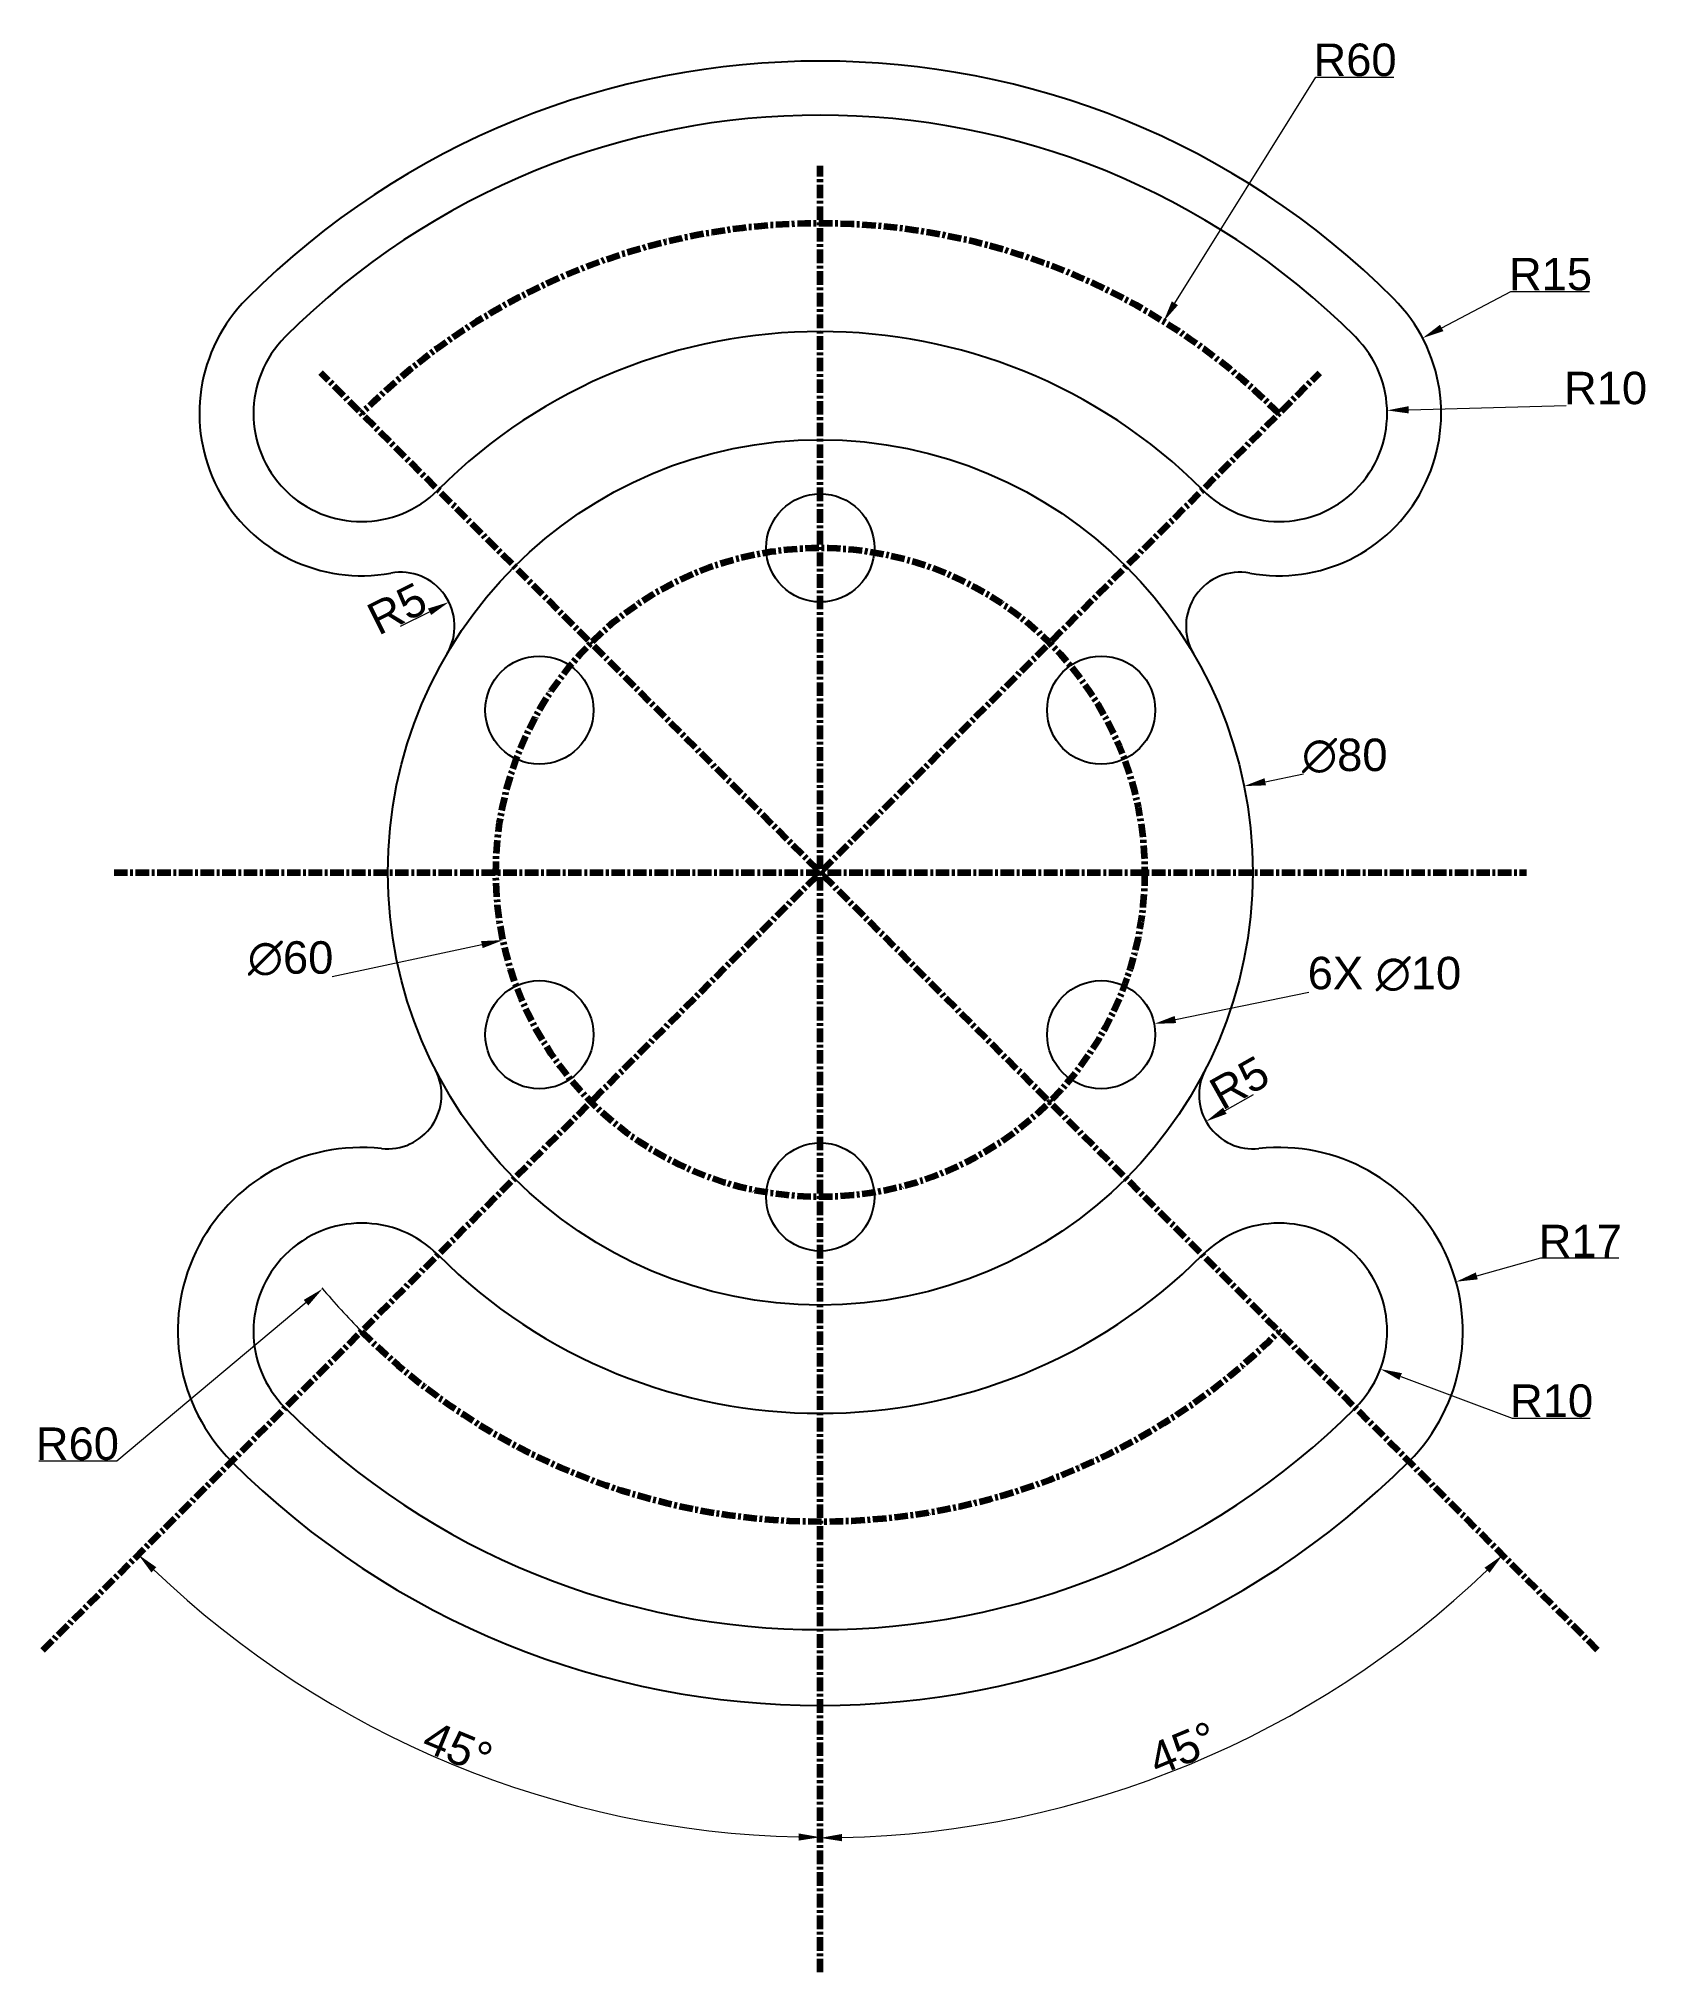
# Model space of a CAD drawing. Header units: millimetres. Extents: x -72 to 76, y -102 to 77.
import ezdxf

# ---------------------------------------------------------------- set-up
doc = ezdxf.new("R2010")
doc.units = ezdxf.units.MM
doc.header["$MEASUREMENT"] = 0
doc.linetypes.add('CENTER', pattern=[2, 1.25, -0.25, 0.25, -0.25])
doc.layers.add('AM_5', color=3, linetype='Continuous', lineweight=15)
doc.layers.add('AM_7', color=4, linetype='CENTER', lineweight=200)
doc.styles.get("Standard").update_dxf_attribs({"font": 'arial.ttf'})
doc.dimstyles.new('AM_ANSI$2', dxfattribs={"dimtxt": 3, "dimasz": 2, "dimexe": 0.1, "dimexo": 0.05, "dimgap": 0.06, "dimtad": 1, "dimtoh": 1, "dimdec": 3, "dimzin": 9, "dimdsep": 46, "dimtxsty": 'Standard', "dimcen": 0, "dimclrd": 256, "dimclre": 256, "dimclrt": 2, "dimadec": 0, "dimazin": 2, "dimtp": 0.1, "dimtm": 0.1, "dimtfac": 0.71, "dimtdec": 3, "dimtofl": 0, "dimtmove": 0, "dimatfit": 3, "dimfxl": 1, "dimtolj": 1, "dimtzin": 7, "dimlwd": -1, "dimlwe": -1, "dimarcsym": 1})
doc.dimstyles.new('AM_ANSI$3', dxfattribs={"dimtxt": 3, "dimasz": 2, "dimexe": 0.1, "dimexo": 0.05, "dimgap": 0.06, "dimtad": 1, "dimtoh": 1, "dimdec": 3, "dimzin": 9, "dimdsep": 46, "dimtxsty": 'Standard', "dimcen": 0, "dimclrd": 256, "dimclre": 256, "dimclrt": 2, "dimadec": 0, "dimazin": 2, "dimtp": 0.1, "dimtm": 0.1, "dimtfac": 0.71, "dimtdec": 3, "dimtofl": 0, "dimtmove": 0, "dimatfit": 0, "dimfxl": 1, "dimtolj": 1, "dimtzin": 7, "dimlwd": -1, "dimlwe": -1, "dimarcsym": 1})
doc.dimstyles.new('AM_ANSI$4', dxfattribs={"dimtxt": 3, "dimasz": 2, "dimexe": 0.1, "dimexo": 0.05, "dimgap": 0.06, "dimtad": 1, "dimtoh": 1, "dimdec": 3, "dimzin": 9, "dimdsep": 46, "dimtxsty": 'Standard', "dimcen": 0, "dimclrd": 256, "dimclre": 256, "dimclrt": 2, "dimadec": 0, "dimazin": 2, "dimtp": 0.1, "dimtm": 0.1, "dimtfac": 0.71, "dimtdec": 3, "dimtofl": 0, "dimtmove": 0, "dimatfit": 0, "dimfxl": 1, "dimtolj": 1, "dimtzin": 7, "dimlwd": -1, "dimlwe": -1, "dimarcsym": 1})

# ---------------------------------------------------------------- blocks, each defined once
blk = doc.blocks.new('*D5')
at = {"layer": 'AM_5', "transparency": 16777216}
blk.add_line((32.84, -13.6), (45.2, -11.08), dxfattribs=at)
blk.add_solid([(32.77, -13.27), (32.91, -13.93), (30.88, -14)], dxfattribs=at)
at = {"layer": 'Defpoints', "color": 0, "transparency": 16777216}
for p in [(30.88, -14), (21.08, -16)]:
    blk.add_point(p, dxfattribs=at)
at = {"layer": 'AM_5', "color": 2, "transparency": 16777216, "insert": (52.18, -9.4), "char_height": 3, "attachment_point": 5}
blk.add_mtext('\\A1;6X ∅10', dxfattribs=at)
blk = doc.blocks.new('*D6')
at = {"layer": 'AM_5', "transparency": 16777216}
blk.add_line((41.16, 8.38), (44.68, 9.1), dxfattribs=at)
blk.add_solid([(41.09, 8.71), (41.22, 8.05), (39.2, 7.98)], dxfattribs=at)
at = {"layer": 'Defpoints', "color": 0, "transparency": 16777216}
for p in [(39.2, 7.98), (-39.2, -7.98)]:
    blk.add_point(p, dxfattribs=at)
at = {"layer": 'AM_5', "color": 2, "transparency": 16777216, "insert": (48.51, 10.77), "char_height": 3, "attachment_point": 5}
blk.add_mtext('\\A1;∅80', dxfattribs=at)
blk = doc.blocks.new('*D7')
at = {"layer": 'AM_5', "transparency": 16777216}
blk.add_arc((0, 0), 89.19, 226.2848, 268.7152, dxfattribs=at)
for points in [[(-61.87, -64.71), (-61.41, -64.23), (-63.07, -63.07)], [(-2, -88.84), (-2, -89.5), (0, -89.19)]]:
    blk.add_solid(points, dxfattribs=at)
at = {"layer": 'Defpoints', "color": 0, "transparency": 16777216}
for p in [(0, 65.32), (46.19, 46.19), (-71.9, -71.9), (-44.6, -77.24), (0, -101.68)]:
    blk.add_point(p, dxfattribs=at)
at = {"layer": 'AM_5', "color": 2, "transparency": 16777216, "insert": (-33.53, -80.94), "char_height": 3, "attachment_point": 5, "rotation": 337.5}
blk.add_mtext('\\A1;45°', dxfattribs=at)
blk = doc.blocks.new('*D8')
at = {"layer": 'AM_5', "transparency": 16777216}
blk.add_arc((0, 0), 89.25, 271.284, 313.716, dxfattribs=at)
for points in [[(61.44, -64.27), (61.91, -64.74), (63.11, -63.11)], [(2, -89.56), (2, -88.89), (0, -89.25)]]:
    blk.add_solid(points, dxfattribs=at)
at = {"layer": 'Defpoints', "color": 0, "transparency": 16777216}
for p in [(0, 65.32), (-46.19, 46.19), (71.9, -71.9), (23.1, -86.21), (0, -101.68)]:
    blk.add_point(p, dxfattribs=at)
at = {"layer": 'AM_5', "color": 2, "transparency": 16777216, "insert": (33.55, -80.99), "char_height": 3, "attachment_point": 5, "rotation": 22.5}
blk.add_mtext('\\A1;45°', dxfattribs=at)
blk = doc.blocks.new('*D9')
at = {"layer": 'AM_5', "transparency": 16777216}
for p, q in [((32.8, 52.62), (45.82, 73.51)), ((45.82, 73.51), (53.04, 73.51))]:
    blk.add_line(p, q, dxfattribs=at)
blk.add_solid([(32.51, 52.79), (33.08, 52.44), (31.74, 50.92)], dxfattribs=at)
at = {"layer": 'Defpoints', "color": 0, "transparency": 16777216}
for p in [(31.74, 50.92), (0, 0)]:
    blk.add_point(p, dxfattribs=at)
at = {"layer": 'AM_5', "color": 2, "transparency": 16777216, "insert": (49.46, 75.1), "char_height": 3, "attachment_point": 5}
blk.add_mtext('\\A1;R60', dxfattribs=at)
blk = doc.blocks.new('*D10')
at = {"layer": 'AM_5', "transparency": 16777216}
blk.add_line((54.42, 42.76), (68.99, 43.17), dxfattribs=at)
blk.add_solid([(54.41, 43.1), (54.43, 42.43), (52.42, 42.71)], dxfattribs=at)
at = {"layer": 'Defpoints', "color": 0, "transparency": 16777216}
for p in [(42.43, 42.43), (52.42, 42.71)]:
    blk.add_point(p, dxfattribs=at)
at = {"layer": 'AM_5', "color": 2, "transparency": 16777216, "insert": (72.63, 44.76), "char_height": 3, "attachment_point": 5}
blk.add_mtext('\\A1;R10', dxfattribs=at)
blk = doc.blocks.new('*D11')
at = {"layer": 'AM_5', "transparency": 16777216}
for p, q in [((57.48, 50.33), (63.88, 53.7)), ((63.88, 53.7), (71.13, 53.7))]:
    blk.add_line(p, q, dxfattribs=at)
blk.add_solid([(57.32, 50.63), (57.63, 50.04), (55.71, 49.4)], dxfattribs=at)
at = {"layer": 'Defpoints', "color": 0, "transparency": 16777216}
for p in [(55.71, 49.4), (42.43, 42.43)]:
    blk.add_point(p, dxfattribs=at)
at = {"layer": 'AM_5', "color": 2, "transparency": 16777216, "insert": (67.54, 55.29), "char_height": 3, "attachment_point": 5}
blk.add_mtext('\\A1;R15', dxfattribs=at)
blk = doc.blocks.new('*D12')
at = {"layer": 'AM_5', "transparency": 16777216}
for p, q in [((53.68, -46.6), (64, -50.44)), ((64, -50.44), (71.22, -50.44))]:
    blk.add_line(p, q, dxfattribs=at)
blk.add_solid([(53.79, -46.29), (53.56, -46.92), (51.8, -45.91)], dxfattribs=at)
at = {"layer": 'Defpoints', "color": 0, "transparency": 16777216}
for p in [(42.43, -42.43), (51.8, -45.91)]:
    blk.add_point(p, dxfattribs=at)
at = {"layer": 'AM_5', "color": 2, "transparency": 16777216, "insert": (67.64, -48.85), "char_height": 3, "attachment_point": 5}
blk.add_mtext('\\A1;R10', dxfattribs=at)
blk = doc.blocks.new('*D13')
at = {"layer": 'AM_5', "transparency": 16777216}
for p, q in [((60.72, -37.3), (66.65, -35.64)), ((66.65, -35.64), (73.87, -35.64))]:
    blk.add_line(p, q, dxfattribs=at)
blk.add_solid([(60.63, -36.98), (60.81, -37.62), (58.8, -37.84)], dxfattribs=at)
at = {"layer": 'Defpoints', "color": 0, "transparency": 16777216}
for p in [(58.8, -37.84), (42.43, -42.43)]:
    blk.add_point(p, dxfattribs=at)
at = {"layer": 'AM_5', "color": 2, "transparency": 16777216, "insert": (70.29, -34.07), "char_height": 3, "attachment_point": 5}
blk.add_mtext('\\A1;R17', dxfattribs=at)
blk = doc.blocks.new('*D15')
at = {"layer": 'AM_5', "transparency": 16777216}
blk.add_line((-38.82, 22.75), (-36.14, 24.1), dxfattribs=at)
blk.add_solid([(-36.29, 24.39), (-35.99, 23.8), (-34.35, 24.99)], dxfattribs=at)
at = {"layer": 'Defpoints', "color": 0, "transparency": 16777216}
for p in [(-34.35, 24.99), (-38.82, 22.75)]:
    blk.add_point(p, dxfattribs=at)
at = {"layer": 'AM_5', "color": 2, "transparency": 16777216, "insert": (-39.14, 24.37), "char_height": 3, "attachment_point": 5, "rotation": 26.5767}
blk.add_mtext('\\A1;R5', dxfattribs=at)
blk = doc.blocks.new('*D16')
at = {"layer": 'AM_5', "transparency": 16777216}
blk.add_line((40.03, -20.56), (37.42, -22.03), dxfattribs=at)
blk.add_solid([(37.25, -21.74), (37.58, -22.32), (35.68, -23.02)], dxfattribs=at)
at = {"layer": 'Defpoints', "color": 0, "transparency": 16777216}
for p in [(40.03, -20.56), (35.68, -23.02)]:
    blk.add_point(p, dxfattribs=at)
at = {"layer": 'AM_5', "color": 2, "transparency": 16777216, "insert": (38.77, -19.45), "char_height": 3, "attachment_point": 5, "rotation": 29.448}
blk.add_mtext('\\A1;R5', dxfattribs=at)
blk = doc.blocks.new('*D17')
at = {"layer": 'AM_5', "transparency": 16777216}
for p, q in [((-47.56, -39.77), (-65.07, -54.42)), ((-65.07, -54.42), (-72.29, -54.42))]:
    blk.add_line(p, q, dxfattribs=at)
blk.add_arc((0, 0), 60, 219.8078, 224.9523, dxfattribs=at)
blk.add_solid([(-47.78, -39.52), (-47.35, -40.03), (-46.03, -38.49)], dxfattribs=at)
at = {"layer": 'Defpoints', "color": 0, "transparency": 16777216}
for p in [(0, 0), (-46.03, -38.49)]:
    blk.add_point(p, dxfattribs=at)
at = {"layer": 'AM_5', "color": 2, "transparency": 16777216, "insert": (-68.71, -52.83), "char_height": 3, "attachment_point": 5}
blk.add_mtext('\\A1;R60', dxfattribs=at)
blk = doc.blocks.new('*D18')
at = {"layer": 'AM_5', "transparency": 16777216}
blk.add_line((-31.3, -6.68), (-45.16, -9.64), dxfattribs=at)
blk.add_solid([(-31.37, -6.35), (-31.23, -7), (-29.34, -6.26)], dxfattribs=at)
at = {"layer": 'Defpoints', "color": 0, "transparency": 16777216}
for p in [(29.34, 6.26), (-29.34, -6.26)]:
    blk.add_point(p, dxfattribs=at)
at = {"layer": 'AM_5', "color": 2, "transparency": 16777216, "insert": (-48.99, -7.96), "char_height": 3, "attachment_point": 5}
blk.add_mtext('\\A1;∅60', dxfattribs=at)

msp = doc.modelspace()

# ---------------------------------------------------------------- linework, layer by layer
for centre, radius in [((0, 0), 40), ((0, 30), 5), ((-25.9808, 15), 5), ((25.9808, 15), 5), ((-25.9808, -15), 5), ((25.9808, -15), 5), ((0, -30), 5)]:
    msp.add_circle(centre, radius)
for centre, radius, start, end in [((0, 0), 75, 45, 135), ((0, 0), 70, 45, 135), ((-42.4264, 42.4264), 15, 135, 280.377838), ((42.4264, 42.4264), 15, 259.622162, 45), ((-42.4264, 42.4264), 10, 135, 315), ((0, 0), 50, 45, 135), ((42.4264, 42.4264), 10, 225, 45), ((-38.8236, 22.7536), 5, 329.626475, 100.377838), ((38.8236, 22.7536), 5, 79.622162, 210.373525), ((-40.0299, -20.5573), 5, 263.74636, 27.182698), ((40.0299, -20.5573), 5, 152.817302, 276.25364), ((-42.4264, -42.4264), 17, 83.74636, 225), ((42.4264, -42.4264), 17, 315, 96.25364), ((-42.4264, -42.4264), 10, 45, 225), ((42.4264, -42.4264), 10, 315, 135), ((0, 0), 50, 225, 315), ((0, 0), 70, 225, 315), ((0, 0), 77, 225, 315)]:
    msp.add_arc(centre, radius, start, end)
at = {"layer": 'AM_7'}
for p, q in [((0, -101.6787), (0, 65.3208)), ((-71.8977, -71.8977), (46.1888, 46.1888)), ((71.8977, -71.8977), (-46.1888, 46.1888)), ((-65.3208, 0), (65.3208, 0))]:
    msp.add_line(p, q, dxfattribs=at)
msp.add_circle((0, 0), 30, dxfattribs=at)
for start, end in [(45, 135), (225, 315)]:
    msp.add_arc((0, 0), 60, start, end, dxfattribs=at)

# ---------------------------------------------------------------- dimensions: what is measured, and where the dimension line sits
at = {"layer": 'AM_5'}
for center, mpoint, picture, middle in [((0, 0), (31.7387, 50.9181), '*D9', (49.4618, 73.5129)), ((42.4264, 42.4264), (52.4225, 42.7073), '*D10', (72.6292, 43.1729))]:
    dim = msp.add_radius_dim(center=center, mpoint=mpoint, dimstyle='AM_ANSI$4', override={"dimpost": ''}, dxfattribs=at)
    dim.commit()
    dim.dimension.update_dxf_attribs({"geometry": picture, "text_midpoint": middle, "dimtype": 164})
dim = msp.add_angular_dim_2l(base=(-44.5966, -77.2436), line1=((-71.8977, -71.8977), (46.1888, 46.1888)), line2=((0, -101.6787), (0, 65.3208)), dimstyle='AM_ANSI$2', override={"dimpost": ''}, dxfattribs=at)
dim.commit()
dim.dimension.update_dxf_attribs({"geometry": '*D7', "text_midpoint": (-33.526, -80.9389)})
dim = msp.add_angular_dim_2l(base=(23.0988, -86.2058), line1=((0, -101.6787), (0, 65.3208)), line2=((71.8977, -71.8977), (-46.1888, 46.1888)), dimstyle='AM_ANSI$2', dxfattribs=at)
dim.commit()
dim.dimension.update_dxf_attribs({"geometry": '*D8', "text_midpoint": (33.5465, -80.9884)})
for center, mpoint, picture, middle in [((42.4264, 42.4264), (55.7064, 49.4008), '*D11', (67.5394, 53.6955)), ((-38.8236, 22.7536), (-34.3519, 24.9906), '*D15', (-38.4332, 22.9489)), ((0, 0), (-46.0277, -38.4897), '*D17', (-68.7135, -54.4171)), ((40.0299, -20.5573), (35.6759, -23.0155), '*D16', (39.5512, -20.8276)), ((42.4264, -42.4264), (58.7959, -37.8395), '*D13', (70.2902, -35.6399)), ((42.4264, -42.4264), (51.8007, -45.9083), '*D12', (67.6376, -50.4389))]:
    dim = msp.add_radius_dim(center=center, mpoint=mpoint, dimstyle='AM_ANSI$4', dxfattribs=at)
    dim.commit()
    dim.dimension.update_dxf_attribs({"geometry": picture, "text_midpoint": middle, "dimtype": 164})
dim = msp.add_diameter_dim_2p(p1=(-39.1955, -7.9822), p2=(39.1955, 7.9822), dimstyle='AM_ANSI$3', dxfattribs=at)
dim.commit()
dim.dimension.update_dxf_attribs({"geometry": '*D6', "text_midpoint": (48.5146, 9.099), "dimtype": 163})
dim = msp.add_diameter_dim_2p(p1=(29.3396, 6.2601), p2=(-29.3396, -6.2601), dimstyle='AM_ANSI$3', override={"dimpost": ''}, dxfattribs=at)
dim.commit()
dim.dimension.update_dxf_attribs({"geometry": '*D18', "text_midpoint": (-48.9927, -9.6351), "dimtype": 163})
dim = msp.add_diameter_dim_2p(p1=(21.0818, -16.0001), p2=(30.8797, -13.9999), text='6X <>', dimstyle='AM_ANSI$3', override={"dimpost": ''}, dxfattribs=at)
dim.commit()
dim.dimension.update_dxf_attribs({"geometry": '*D5', "text_midpoint": (52.1834, -11.0771), "dimtype": 163})

doc.saveas('drawing.dxf')
